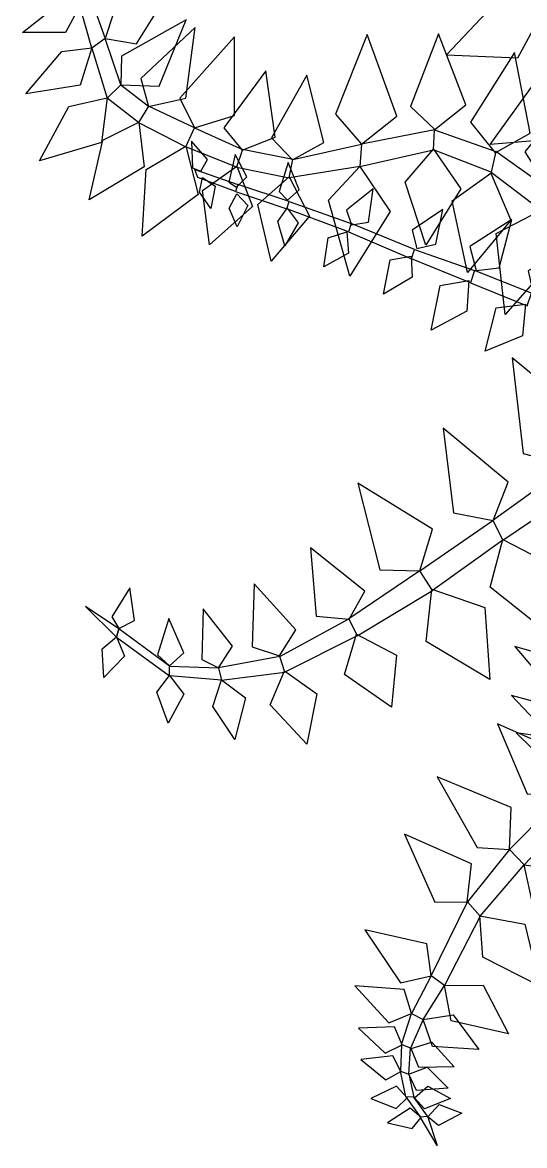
# Model space of a CAD drawing. Extents: x -0.264 to 0.275, y -0.288 to 0.275.
# Drawn here: x -0.01074 to -0.00277, y -0.01443 to 0.0034 of the extents above; entities that cross this region are included whole.
import ezdxf

# ---------------------------------------------------------------- set-up
doc = ezdxf.new("R2010")
doc.units = 0
doc.linetypes.add('LEAF_G', pattern=[10000, 10000, 0])
doc.layers.get('0').update_dxf_attribs({"linetype": 'CONTINUOUS'})

# ---------------------------------------------------------------- blocks, each defined once
blk = doc.blocks.new('12ZPLT15_LEAF')
at = {"color": 3, "linetype": 'BYBLOCK'}
blk.add_3dface([(-0.031, 0.019, 238.556), (-0.657, -0.157, 239.154), (0.013, 0.019, 240.713), (0.6, -0.157, 239.107)], dxfattribs=at)
at = {"color": 3, "linetype": 'LEAF_G'}
blk.add_3dface([(-0.031, 0.019, 238.116), (-0.647, -0.201, 237.279), (0.013, 0.019, 235.959), (0.63, -0.201, 237.411)], dxfattribs=at)

msp = doc.modelspace()

# ---------------------------------------------------------------- linework, layer by layer
at = {"color": 3, "linetype": 'LEAF_G'}
for points in [[(-0.00943, 0.003152, -0.001094), (-0.009642, 0.002999, -0.001094), (-0.00983, 0.003668, -0.001918), (-0.009645, 0.003756, -0.001918)], [(-0.009398, 0.002205, -0.000244), (-0.009181, 0.002416, -0.000244), (-0.00943, 0.003152, -0.001094), (-0.009642, 0.002999, -0.001094)], [(-0.008743, 0.002074, 0.00064), (-0.0089, 0.001816, 0.00064), (-0.009398, 0.002205, -0.000244), (-0.009181, 0.002416, -0.000244)], [(-0.00815, 0.001429, 0.001504), (-0.008011, 0.001733, 0.001504), (-0.008743, 0.002074, 0.00064), (-0.0089, 0.001816, 0.00064)], [(-0.007253, 0.001389, 0.00217), (-0.007345, 0.001108, 0.00217), (-0.00815, 0.001429, 0.001504), (-0.008011, 0.001733, 0.001504)], [(-0.004221, 0.001384, 0.003178), (-0.004201, 0.001701, 0.003178), (-0.005363, 0.001472, 0.003187), (-0.005389, 0.001117, 0.003187)], [(-0.003232, 0.001356, 0.003082), (-0.003304, 0.001026, 0.003082), (-0.004221, 0.001384, 0.003178), (-0.004201, 0.001701, 0.003178)], [(-0.005363, 0.001472, 0.003187), (-0.005389, 0.001117, 0.003187), (-0.006512, 0.00094, 0.002835), (-0.006454, 0.00123, 0.002835)], [(-0.006512, 0.00094, 0.002835), (-0.006454, 0.00123, 0.002835), (-0.007253, 0.001389, 0.00217), (-0.007345, 0.001108, 0.00217)], [(-0.00251, 0.000424, 0.002523), (-0.002399, 0.000764, 0.002523), (-0.003232, 0.001356, 0.003082), (-0.003304, 0.001026, 0.003082)], [(-0.007327, 0.000832, 0.01158), (-0.007363, 0.000721, 0.01158), (-0.00796, 0.000942, 0.011052), (-0.008006, 0.001071, 0.010913)], [(-0.006547, 0.000445, 0.011894), (-0.006508, 0.000563, 0.011894), (-0.007327, 0.000832, 0.01158), (-0.007363, 0.000721, 0.01158)], [(-0.005526, 0.000213, 0.012065), (-0.005569, 0.00008, 0.012065), (-0.006547, 0.000445, 0.011894), (-0.006508, 0.000563, 0.011894)], [(-0.004569, -0.000351, 0.012095), (-0.004521, -0.000203, 0.012095), (-0.005526, 0.000213, 0.012065), (-0.005569, 0.00008, 0.012065)], [(-0.003568, -0.000533, 0.011862), (-0.003632, -0.000728, 0.011862), (-0.004569, -0.000351, 0.012095), (-0.004521, -0.000203, 0.012095)], [(-0.002731, -0.001095, 0.011427), (-0.002666, -0.000896, 0.011427), (-0.003568, -0.000533, 0.011862), (-0.003632, -0.000728, 0.011862)], [(-0.001883, -0.003982, 0.005966), (-0.002061, -0.003629, 0.005966), (-0.003275, -0.004504, 0.006168), (-0.003117, -0.004814, 0.006168)], [(-0.003275, -0.004504, 0.006168), (-0.003117, -0.004814, 0.006168), (-0.004236, -0.005617, 0.006362), (-0.004438, -0.005305, 0.006362)], [(-0.004236, -0.005617, 0.006362), (-0.004438, -0.005305, 0.006362), (-0.005562, -0.006064, 0.005957), (-0.00543, -0.006337, 0.005957)], [(-0.009249, -0.006359, 0.004341), (-0.009212, -0.006225, 0.004341), (-0.009744, -0.005868, 0.003953), (-0.009249, -0.006359, 0.004341)], [(-0.008409, -0.006973, 0.004798), (-0.008409, -0.006818, 0.004798), (-0.009212, -0.006225, 0.004341), (-0.009249, -0.006359, 0.004341)], [(-0.005562, -0.006064, 0.005957), (-0.00543, -0.006337, 0.005957), (-0.006577, -0.006914, 0.005668), (-0.006659, -0.006666, 0.005668)], [(-0.006577, -0.006914, 0.005668), (-0.006659, -0.006666, 0.005668), (-0.00763, -0.006843, 0.005237), (-0.007582, -0.007042, 0.005237)], [(-0.00763, -0.006843, 0.005237), (-0.007582, -0.007042, 0.005237), (-0.008409, -0.006973, 0.004798), (-0.008409, -0.006818, 0.004798)], [(-0.00215, -0.00885, 0.004937), (-0.001941, -0.009082, 0.004937), (-0.002779, -0.009972, 0.004309), (-0.003011, -0.009731, 0.004309)], [(-0.002779, -0.009972, 0.004309), (-0.003011, -0.009731, 0.004309), (-0.00368, -0.010561, 0.003838), (-0.003478, -0.010787, 0.003838)], [(-0.00368, -0.010561, 0.003838), (-0.003478, -0.010787, 0.003838), (-0.004046, -0.011886, 0.003844), (-0.004257, -0.011733, 0.003844)], [(-0.004046, -0.011886, 0.003844), (-0.004257, -0.011733, 0.003844), (-0.004566, -0.012334, 0.004185), (-0.004384, -0.012428, 0.004185)], [(-0.004566, -0.012334, 0.004185), (-0.004384, -0.012428, 0.004185), (-0.004582, -0.012885, 0.004414), (-0.004725, -0.012826, 0.004414)], [(-0.004582, -0.012885, 0.004414), (-0.004725, -0.012826, 0.004414), (-0.004745, -0.013251, 0.004693), (-0.004613, -0.013296, 0.004693)], [(-0.004745, -0.013251, 0.004693), (-0.004613, -0.013296, 0.004693), (-0.004533, -0.013662, 0.005121), (-0.004658, -0.013657, 0.005121)], [(-0.004533, -0.013662, 0.005121), (-0.004658, -0.013657, 0.005121), (-0.004432, -0.013975, 0.005523), (-0.004316, -0.013966, 0.005523)], [(-0.004432, -0.013975, 0.005523), (-0.004316, -0.013966, 0.005523), (-0.004162, -0.01443, 0.006327), (-0.004432, -0.013975, 0.005523)]]:
    msp.add_3dface(points, dxfattribs=at)

# ---------------------------------------------------------------- block references
at = {"color": 0, "linetype": 'BYBLOCK', "extrusion": (0.910232, 0.410716, 0.052815), "xscale": 0.00075961875, "yscale": 0.00075961875, "zscale": 0.00075961875, "rotation": 356.7147015361817}
msp.add_blockref('12ZPLT15_LEAF', (0.004272, 0.006903, -0.18135), dxfattribs=at)
at = {"color": 0, "linetype": 'BYBLOCK', "extrusion": (0.902113, 0.4315, 0), "xscale": 0.0004656666666667, "yscale": 0.0004656666666667, "zscale": 0.0004656666666667, "rotation": 318.4231108309654}
msp.add_blockref('12ZPLT15_LEAF', (0.007555, -0.001934, -0.118168), dxfattribs=at)
at = {"color": 0, "linetype": 'BYBLOCK', "extrusion": (0.811421, 0.584462, 0), "xscale": 0.0005926666666667, "yscale": 0.0005926666666667, "zscale": 0.0005926666666667, "rotation": 323.1329334893773}
msp.add_blockref('12ZPLT15_LEAF', (0.008077, -0.001114, -0.147194), dxfattribs=at)
at = {"color": 0, "linetype": 'BYBLOCK', "extrusion": (0.862104, 0.498671, -0.090024), "xscale": 0.0008440208333333, "yscale": 0.0008440208333333, "zscale": 0.0008440208333333, "rotation": 11.92221627460273}
msp.add_blockref('12ZPLT15_LEAF', (0.002924, 0.006634, -0.201904), dxfattribs=at)
at = {"color": 0, "linetype": 'BYBLOCK', "extrusion": (0.711065, 0.684871, -0.159178), "xscale": 0.0006879166666667, "yscale": 0.0006879166666667, "zscale": 0.0006879166666667, "rotation": 331.1434003233085}
msp.add_blockref('12ZPLT15_LEAF', (0.00812, -0.001077, -0.16894), dxfattribs=at)
at = {"color": 0, "linetype": 'BYBLOCK', "extrusion": (0.514383, 0.836886, -0.187169), "xscale": 0.0006879166666667, "yscale": 0.0006879166666667, "zscale": 0.0006879166666667, "rotation": 333.4084106607308}
msp.add_blockref('12ZPLT15_LEAF', (0.008547, 0.00005, -0.166983), dxfattribs=at)
at = {"color": 0, "linetype": 'BYBLOCK', "extrusion": (0.072392, 0.997376, 0), "xscale": 0.000809625, "yscale": 0.000809625, "zscale": 0.000809625, "rotation": 342.4599901946296}
msp.add_blockref('12ZPLT15_LEAF', (0.005474, 0.003164, -0.192061), dxfattribs=at)
at = {"color": 0, "linetype": 'BYBLOCK', "extrusion": (0.058478, 0.981669, -0.181401), "xscale": 0.0007196666666667, "yscale": 0.0007196666666667, "zscale": 0.0007196666666667, "rotation": 345.1635325028671}
msp.add_blockref('12ZPLT15_LEAF', (0.004312, 0.003371, -0.170832), dxfattribs=at)
at = {"color": 0, "linetype": 'BYBLOCK', "extrusion": (0.406046, 0.876354, -0.259094), "xscale": 0.00075961875, "yscale": 0.00075961875, "zscale": 0.00075961875, "rotation": 341.2171047013917}
msp.add_blockref('12ZPLT15_LEAF', (0.008015, 0.000918, -0.183324), dxfattribs=at)
at = {"color": 0, "linetype": 'BYBLOCK', "extrusion": (0.205731, 0.959403, -0.192929), "xscale": 0.0007655277777778, "yscale": 0.0007655277777778, "zscale": 0.0007655277777778, "rotation": 1.170612520514033}
msp.add_blockref('12ZPLT15_LEAF', (0.003471, 0.003097, -0.182593), dxfattribs=at)
at = {"color": 0, "linetype": 'BYBLOCK', "extrusion": (0.280936, 0.864632, -0.416518), "xscale": 0.0006716888888889, "yscale": 0.0006716888888889, "zscale": 0.0006716888888889, "rotation": 346.5953295029091}
msp.add_blockref('12ZPLT15_LEAF', (0.007345, 0.001517, -0.161966), dxfattribs=at)
at = {"color": 0, "linetype": 'BYBLOCK', "extrusion": (0.177947, 0.923569, -0.339639), "xscale": 0.0006716888888889, "yscale": 0.0006716888888889, "zscale": 0.0006716888888889, "rotation": 349.0157666197003}
msp.add_blockref('12ZPLT15_LEAF', (0.006589, 0.002599, -0.161201), dxfattribs=at)
at = {"color": 0, "linetype": 'BYBLOCK', "extrusion": (0.308192, 0.948517, 0.073026), "xscale": 0.0008128, "yscale": 0.0008128, "zscale": 0.0008128, "rotation": 14.38302986714207}
msp.add_blockref('12ZPLT15_LEAF', (0.002546, 0.00253, -0.19373), dxfattribs=at)
at = {"color": 0, "linetype": 'BYBLOCK', "extrusion": (-0.260455, 0.910203, -0.322015), "xscale": 0.0002469444444444, "yscale": 0.0002469444444444, "zscale": 0.0002469444444444, "rotation": 328.8499255982846}
msp.add_blockref('12ZPLT15_LEAF', (0.007326, 0.011454, -0.059452), dxfattribs=at)
at = {"color": 0, "linetype": 'BYBLOCK', "extrusion": (-0.024868, 0.909933, -0.414009), "xscale": 0.0002645833333333, "yscale": 0.0002645833333333, "zscale": 0.0002645833333333, "rotation": 330.9316780708809}
msp.add_blockref('12ZPLT15_LEAF', (0.007325, 0.010937, -0.067009), dxfattribs=at)
at = {"color": 0, "linetype": 'BYBLOCK', "extrusion": (0.038559, 0.984959, -0.168429), "xscale": 0.0002822222222222, "yscale": 0.0002822222222222, "zscale": 0.0002822222222222, "rotation": 333.2437326221656}
msp.add_blockref('12ZPLT15_LEAF', (0.00656, 0.011757, -0.069007), dxfattribs=at)
at = {"color": 0, "linetype": 'BYBLOCK', "extrusion": (0.521134, 0.818863, -0.240588), "xscale": 0.0003175, "yscale": 0.0003175, "zscale": 0.0003175, "rotation": 352.7937490172275}
msp.add_blockref('12ZPLT15_LEAF', (0.00477, 0.011011, -0.081358), dxfattribs=at)
at = {"color": 0, "linetype": 'BYBLOCK', "extrusion": (0.56226, 0.800396, 0.207916), "xscale": 0.0003527777777778, "yscale": 0.0003527777777778, "zscale": 0.0003527777777778, "rotation": 9.956138699033174}
msp.add_blockref('12ZPLT15_LEAF', (0.003575, 0.012415, -0.084307), dxfattribs=at)
at = {"color": 0, "linetype": 'BYBLOCK', "extrusion": (0.579976, 0.79452, -0.179905), "xscale": 0.0004656666666667, "yscale": 0.0004656666666667, "zscale": 0.0004656666666667, "rotation": 11.52196058346811}
msp.add_blockref('12ZPLT15_LEAF', (0.002562, 0.011201, -0.115697), dxfattribs=at)
at = {"color": 0, "linetype": 'BYBLOCK', "extrusion": (0.610524, 0.742525, -0.275529), "xscale": 0.0004741333333333, "yscale": 0.0004741333333333, "zscale": 0.0004741333333333, "rotation": 5.990364599136128}
msp.add_blockref('12ZPLT15_LEAF', (0.001466, 0.01031, -0.118538), dxfattribs=at)
at = {"color": 0, "linetype": 'BYBLOCK', "extrusion": (-0.45008, 0.891857, 0.044937), "xscale": 0.0008995833333333, "yscale": 0.0008995833333333, "zscale": 0.0008995833333333, "rotation": 0.3279342980702916}
msp.add_blockref('12ZPLT15_LEAF', (0.003503, 0.006056, -0.216644), dxfattribs=at)
at = {"color": 0, "linetype": 'BYBLOCK', "extrusion": (-0.445525, 0.868355, -0.217872), "xscale": 0.0007902222222222, "yscale": 0.0007902222222222, "zscale": 0.0007902222222222, "rotation": 0.4853307192192116}
msp.add_blockref('12ZPLT15_LEAF', (0.004994, 0.00544, -0.192305), dxfattribs=at)
at = {"color": 0, "linetype": 'BYBLOCK', "extrusion": (-0.522121, 0.776861, -0.351963), "xscale": 0.0008440208333333, "yscale": 0.0008440208333333, "zscale": 0.0008440208333333, "rotation": 355.0605140125101}
msp.add_blockref('12ZPLT15_LEAF', (0.006667, 0.005208, -0.20537), dxfattribs=at)
at = {"color": 0, "linetype": 'BYBLOCK', "extrusion": (-0.392978, 0.774504, -0.495694), "xscale": 0.0006879166666667, "yscale": 0.0006879166666667, "zscale": 0.0006879166666667, "rotation": 3.504679806709003}
msp.add_blockref('12ZPLT15_LEAF', (0.007727, 0.003666, -0.169546), dxfattribs=at)
at = {"color": 0, "linetype": 'BYBLOCK', "extrusion": (-0.297612, 0.902749, -0.310598), "xscale": 0.0005926666666667, "yscale": 0.0005926666666667, "zscale": 0.0005926666666667, "rotation": 356.8464679959272}
msp.add_blockref('12ZPLT15_LEAF', (0.008429, 0.004069, -0.147173), dxfattribs=at)
at = {"color": 0, "linetype": 'BYBLOCK', "extrusion": (0.276232, 0.942063, -0.1903), "xscale": 0.0003175, "yscale": 0.0003175, "zscale": 0.0003175, "rotation": 336.1998635572548}
msp.add_blockref('12ZPLT15_LEAF', (0.007097, 0.002607, -0.08497), dxfattribs=at)
at = {"color": 0, "linetype": 'BYBLOCK', "extrusion": (0.006248, 0.991868, -0.127121), "xscale": 0.0003527777777778, "yscale": 0.0003527777777778, "zscale": 0.0003527777777778, "rotation": 341.2249082502394}
msp.add_blockref('12ZPLT15_LEAF', (0.008376, 0.003872, -0.091577), dxfattribs=at)
at = {"color": 0, "linetype": 'BYBLOCK', "extrusion": (-0.225317, 0.935649, -0.271648), "xscale": 0.0004656666666667, "yscale": 0.0004656666666667, "zscale": 0.0004656666666667, "rotation": 333.6605341789082}
msp.add_blockref('12ZPLT15_LEAF', (0.009029, 0.003699, -0.117192), dxfattribs=at)
at = {"color": 0, "linetype": 'BYBLOCK', "extrusion": (-0.937375, -0.123703, 0.325616), "xscale": 0.0002645833333333, "yscale": 0.0002645833333333, "zscale": 0.0002645833333333, "rotation": 346.9579055640137}
msp.add_blockref('12ZPLT15_LEAF', (0.013296, 0.003197, -0.055449), dxfattribs=at)
at = {"color": 0, "linetype": 'BYBLOCK', "extrusion": (-0.858519, 0.505362, 0.086916), "xscale": 0.0005334, "yscale": 0.0005334, "zscale": 0.0005334, "rotation": 40.39078445619737}
msp.add_blockref('12ZPLT15_LEAF', (0.007095, 0.012036, -0.128123), dxfattribs=at)
at = {"color": 0, "linetype": 'BYBLOCK', "extrusion": (-0.862056, 0.470503, 0.188378), "xscale": 0.0004741333333333, "yscale": 0.0004741333333333, "zscale": 0.0004741333333333, "rotation": 46.17161478004393}
msp.add_blockref('12ZPLT15_LEAF', (0.007822, 0.012879, -0.112548), dxfattribs=at)
at = {"color": 0, "linetype": 'BYBLOCK', "extrusion": (-0.669594, 0.742727, 0), "xscale": 0.0007112, "yscale": 0.0007112, "zscale": 0.0007112, "rotation": 352.2179710187746}
msp.add_blockref('12ZPLT15_LEAF', (0.007543, 0.00492, -0.174794), dxfattribs=at)
at = {"color": 0, "linetype": 'BYBLOCK', "extrusion": (-0.880772, 0.407658, 0.240948), "xscale": 0.0004191, "yscale": 0.0004191, "zscale": 0.0004191, "rotation": 38.57502728196478}
msp.add_blockref('12ZPLT15_LEAF', (0.008371, 0.01343, -0.098238), dxfattribs=at)
at = {"color": 0, "linetype": 'BYBLOCK', "extrusion": (-0.687624, 0.71871, -0.103098), "xscale": 0.00075961875, "yscale": 0.00075961875, "zscale": 0.00075961875, "rotation": 329.7436733889182}
msp.add_blockref('12ZPLT15_LEAF', (0.008916, 0.003734, -0.186576), dxfattribs=at)
at = {"color": 0, "linetype": 'BYBLOCK', "extrusion": (-0.656657, 0.738718, -0.151975), "xscale": 0.0006879166666667, "yscale": 0.0006879166666667, "zscale": 0.0006879166666667, "rotation": 345.1051461654927}
msp.add_blockref('12ZPLT15_LEAF', (0.009785, 0.00293, -0.170069), dxfattribs=at)
at = {"color": 0, "linetype": 'BYBLOCK', "extrusion": (-0.809017, 0.587785, 0), "xscale": 0.0005926666666667, "yscale": 0.0005926666666667, "zscale": 0.0005926666666667, "rotation": 0.2025419343992667}
msp.add_blockref('12ZPLT15_LEAF', (0.012013, 0.003833, -0.144836), dxfattribs=at)
at = {"color": 0, "linetype": 'BYBLOCK', "extrusion": (-0.889519, 0.456899, 0), "xscale": 0.0004656666666667, "yscale": 0.0004656666666667, "zscale": 0.0004656666666667, "rotation": 1.792747783823466}
msp.add_blockref('12ZPLT15_LEAF', (0.013073, 0.004177, -0.112661), dxfattribs=at)
at = {"color": 0, "linetype": 'BYBLOCK', "extrusion": (-0.905452, 0.36644, 0.214194), "xscale": 0.0003527777777778, "yscale": 0.0003527777777778, "zscale": 0.0003527777777778, "rotation": 1.089600044761047}
msp.add_blockref('12ZPLT15_LEAF', (0.013675, 0.004414, -0.083641), dxfattribs=at)
at = {"color": 0, "linetype": 'BYBLOCK', "extrusion": (-0.919752, 0.302159, 0.250513), "xscale": 0.0003175, "yscale": 0.0003175, "zscale": 0.0003175, "rotation": 359.5368400885785}
msp.add_blockref('12ZPLT15_LEAF', (0.014082, 0.004452, -0.07421), dxfattribs=at)
at = {"color": 0, "linetype": 'BYBLOCK', "extrusion": (-0.942138, -0.001475, 0.335223), "xscale": 0.0002822222222222, "yscale": 0.0002822222222222, "zscale": 0.0002822222222222, "rotation": 350.4074828654882}
msp.add_blockref('12ZPLT15_LEAF', (0.013672, 0.003279, -0.061211), dxfattribs=at)

doc.saveas('drawing.dxf')
